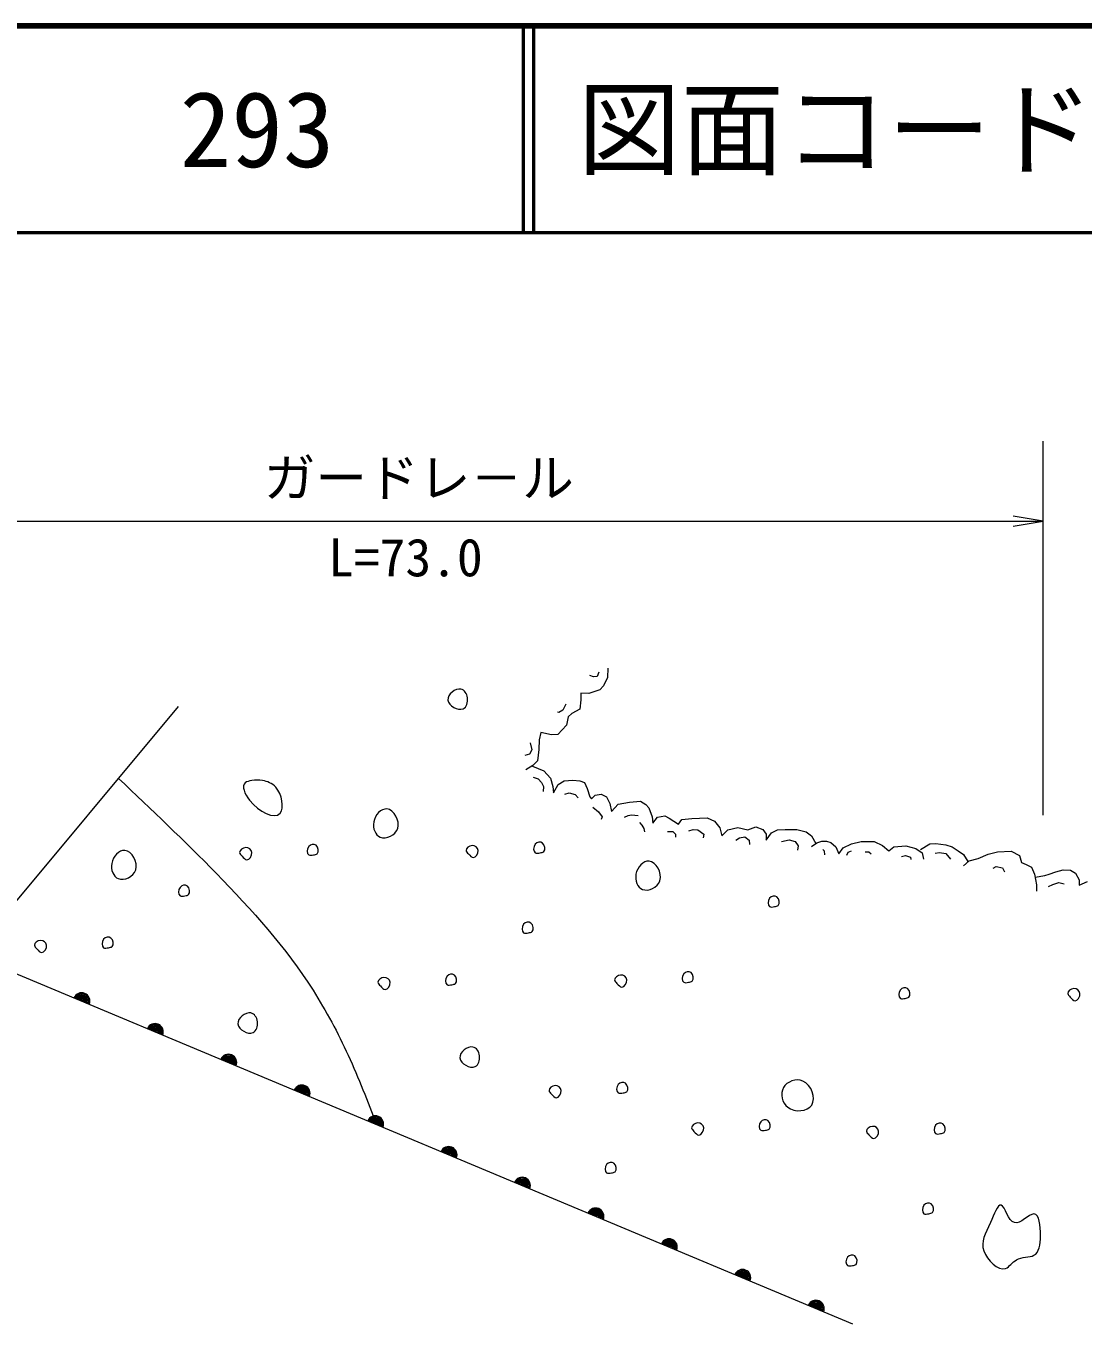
# Model space of a CAD drawing. Units: millimetres, scale not verified. Extents: x 40000 to 680000, y 20000 to 380000.
# Drawn here: x 93701 to 144842, y 317260 to 380000 of the extents above; entities that cross this region are included whole.
import ezdxf
from ezdxf.enums import TextEntityAlignment as Align

# ---------------------------------------------------------------- set-up
doc = ezdxf.new("R2010")
doc.units = ezdxf.units.MM
doc.header["$LTSCALE"] = 1000
for name, color, linetype, lineweight in [('M-BGD', 7, 'Continuous', 13), ('M-BGD-RSTR', 3, 'Continuous', 13), ('M-STR-STR3', 7, 'Continuous', 13), ('M-TTL', 7, 'Continuous', 13), ('M-TTL-LINE', 7, 'Continuous', 50)]:
    doc.layers.add(name, color=color, linetype=linetype, lineweight=lineweight)
doc.layers.add('M-TTL-TXT', color=7, linetype='Continuous')
doc.styles.add('ＭＳ ゴシック', font='')
doc.styles.get('ＭＳ ゴシック').set_extended_font_data('MS Gothic')

# ---------------------------------------------------------------- blocks, each defined once
blk = doc.blocks.new('open_arrow')
at = {"color": 0, "linetype": 'Continuous', "lineweight": -2}
blk.add_lwpolyline([(7.5, 1.25), (0, 0), (7.5, -1.25)], dxfattribs=at)

msp = doc.modelspace()

# ---------------------------------------------------------------- linework, layer by layer
at = {"layer": 'M-BGD'}
for p, q in [((121858, 348907), (121835, 348459)), ((121158, 348495), (120988, 348551)), ((121342, 348509), (121158, 348495)), ((121413, 348721), (121342, 348509)), ((121835, 348459), (121646, 348059)), ((120940, 347682), (120539, 347705)), ((120539, 347705), (120539, 347376)), ((121458, 347870), (120940, 347682)), ((121646, 348059), (121458, 347870)), ((119826, 347163), (119670, 346879)), ((120539, 347376), (120492, 346928)), ((119486, 346766), (119415, 346780)), ((119670, 346879), (119486, 346766)), ((119927, 346551), (119856, 346151)), ((120115, 346716), (119927, 346551)), ((120492, 346928), (120115, 346716)), ((118608, 345797), (118537, 345444)), ((119126, 345680), (118608, 345797)), ((119432, 345703), (119126, 345680)), ((119856, 346151), (119432, 345703)), ((118097, 345292), (118168, 344952)), ((118537, 345444), (118513, 344973)), ((118054, 344754), (117842, 344683)), ((118168, 344952), (118054, 344754)), ((118513, 344973), (118443, 344431)), ((118231, 344196), (117877, 343984)), ((118201, 344162), (118749, 343936)), ((118443, 344431), (118231, 344196)), ((118749, 343936), (119079, 343583)), ((118239, 343634), (118480, 343563)), ((118480, 343563), (118650, 343379)), ((118650, 343379), (118735, 343181)), ((119079, 343583), (119197, 343183)), ((119220, 342876), (119456, 343277)), ((119456, 343277), (119738, 343465)), ((119738, 343465), (120162, 343489)), ((120162, 343489), (120492, 343465)), ((120492, 343465), (120728, 343371)), ((120728, 343371), (120846, 343088)), ((118735, 343181), (118720, 342940)), ((119197, 343183), (119220, 342876)), ((119769, 342812), (119982, 342883)), ((119982, 342883), (120279, 342798)), ((120279, 342798), (120421, 342628)), ((120846, 343088), (120987, 342688)), ((120987, 342688), (121058, 342594)), ((121058, 342594), (121246, 342759)), ((121246, 342759), (121529, 342806)), ((121529, 342806), (121788, 342688)), ((121788, 342688), (121953, 342358)), ((121129, 342189), (121399, 341962)), ((121399, 341962), (121583, 341721)), ((121953, 342358), (122023, 341981)), ((122023, 341981), (122353, 342335)), ((122353, 342335), (122895, 342429)), ((122895, 342429), (123437, 342476)), ((123437, 342476), (123696, 342311)), ((123696, 342311), (123837, 342146)), ((123837, 342146), (124002, 341722)), ((121583, 341721), (121526, 341594)), ((122660, 341707), (122830, 341778)), ((122830, 341778), (123000, 341806)), ((123000, 341806), (123326, 341778)), ((123382, 341438), (123496, 341310)), ((123496, 341310), (123595, 341154)), ((124002, 341722), (124026, 341416)), ((124026, 341416), (124261, 341699)), ((124261, 341699), (124614, 341769)), ((124614, 341769), (124826, 341652)), ((124826, 341652), (125274, 341369)), ((125274, 341369), (125439, 341581)), ((125439, 341581), (125910, 341628)), ((125910, 341628), (126664, 341675)), ((126664, 341675), (127017, 341510)), ((127017, 341510), (127276, 341180)), ((123595, 341154), (123623, 340984)), ((124743, 341013), (124998, 341013)), ((124998, 341013), (125125, 340871)), ((125125, 340871), (125125, 340729)), ((125777, 341041), (125976, 341098)), ((125976, 341098), (126202, 341084)), ((126202, 341084), (126500, 340871)), ((126500, 340871), (126471, 340701)), ((127276, 341180), (127371, 340803)), ((127371, 340803), (127653, 341086)), ((127653, 341086), (128148, 341204)), ((128044, 340588), (128229, 340701)), ((128148, 341204), (128619, 341086)), ((128229, 340701), (128484, 340744)), ((128484, 340744), (128696, 340588)), ((128619, 341086), (129019, 341227)), ((129019, 341227), (129349, 341110)), ((129349, 341110), (129514, 340874)), ((129514, 340591), (129773, 340945)), ((129514, 340874), (129514, 340591)), ((129773, 340945), (130056, 341086)), ((130056, 341086), (130433, 341110)), ((130433, 341110), (130998, 341110)), ((130998, 341110), (131446, 340992)), ((131446, 340992), (131705, 340803)), ((131705, 340803), (131913, 340430)), ((128696, 340588), (128710, 340375)), ((130255, 340517), (130623, 340602)), ((130623, 340602), (130907, 340517)), ((130907, 340517), (131063, 340318)), ((131063, 340318), (131020, 340106)), ((131705, 340285), (131964, 340450)), ((131964, 340450), (132199, 340544)), ((132199, 340544), (132435, 340544)), ((132253, 340134), (132324, 340063)), ((132324, 340063), (132338, 339879)), ((132435, 340544), (132647, 340474)), ((132647, 340474), (132883, 340262)), ((132883, 340262), (133024, 339932)), ((133024, 339932), (133236, 340215)), ((133236, 340215), (133636, 340403)), ((133486, 340007), (133642, 340063)), ((133636, 340403), (134107, 340521)), ((134107, 340521), (134744, 340521)), ((134744, 340521), (135144, 340332)), ((135144, 340332), (135450, 340073)), ((135450, 340073), (135686, 340262)), ((135686, 340262), (136275, 340309)), ((136275, 340309), (136746, 340191)), ((136746, 340191), (137052, 339979)), ((136979, 340133), (137429, 340403)), ((137429, 340403), (137712, 340427)), ((137712, 340427), (138206, 340356)), ((138206, 340356), (138512, 340262)), ((138512, 340262), (138795, 340073)), ((138795, 340073), (139054, 339885)), ((133415, 339865), (133486, 340007)), ((134308, 340021), (134478, 340021)), ((134478, 340021), (134591, 339922)), ((136065, 339794), (136249, 339837)), ((136249, 339837), (136490, 339766)), ((136490, 339766), (136504, 339652)), ((137052, 339979), (137123, 339673)), ((137694, 339964), (137893, 339993)), ((137893, 339993), (138204, 339936)), ((138204, 339936), (138431, 339667)), ((139054, 339885), (139271, 339560)), ((139054, 339343), (139337, 339579)), ((139337, 339579), (139761, 339696)), ((139761, 339696), (140256, 339908)), ((140256, 339908), (140703, 340026)), ((140703, 340026), (141363, 340050)), ((141363, 340050), (141763, 339838)), ((141763, 339838), (141857, 339508)), ((141857, 339508), (142093, 339414)), ((140500, 339227), (140642, 339312)), ((140642, 339312), (140939, 339242)), ((140939, 339242), (141038, 339057)), ((142093, 339414), (142352, 339272)), ((142352, 339272), (142493, 338943)), ((142493, 338943), (142588, 338424)), ((142519, 338800), (142988, 338872)), ((142988, 338872), (143200, 338943)), ((143200, 338943), (143530, 339060)), ((143530, 339060), (143883, 339155)), ((143883, 339155), (144237, 339131)), ((144237, 339131), (144472, 338990)), ((144472, 338990), (144661, 338660)), ((142588, 338424), (142588, 338118)), ((143164, 338349), (143376, 338448)), ((143376, 338448), (143674, 338533)), ((143674, 338533), (143929, 338476)), ((144661, 338660), (144661, 338401)), ((144661, 338401), (145061, 338589)), ((91065, 335030), (133693, 317173))]:
    msp.add_line(p, q, dxfattribs=at)
for centre, radius in [((96393, 332798), 400), ((96393, 332798), 400), ((96393, 332798), 350), ((96393, 332798), 300), ((96393, 332798), 250), ((96393, 332798), 200), ((96393, 332798), 150), ((96393, 332798), 100), ((96393, 332798), 50), ((99946, 331310), 400), ((99946, 331310), 400), ((99946, 331310), 350), ((99946, 331310), 300), ((99946, 331310), 250), ((99946, 331310), 200), ((99946, 331310), 150), ((99946, 331310), 100), ((99946, 331310), 50), ((103498, 329822), 400), ((103498, 329822), 400), ((103498, 329822), 350), ((103498, 329822), 300), ((103498, 329822), 250), ((103498, 329822), 200), ((103498, 329822), 150), ((103498, 329822), 100), ((103498, 329822), 50), ((107050, 328334), 400), ((107050, 328334), 400), ((107050, 328334), 350), ((107050, 328334), 300), ((107050, 328334), 250), ((107050, 328334), 200), ((107050, 328334), 150), ((107050, 328334), 100), ((107050, 328334), 50), ((110603, 326845), 400), ((110603, 326845), 400), ((110603, 326845), 350), ((110603, 326845), 300), ((110603, 326845), 250), ((110603, 326845), 200), ((110603, 326845), 150), ((110603, 326845), 100), ((110603, 326845), 50), ((114155, 325357), 400), ((114155, 325357), 400), ((114155, 325357), 350), ((114155, 325357), 300), ((114155, 325357), 250), ((114155, 325357), 200), ((114155, 325357), 150), ((114155, 325357), 100), ((114155, 325357), 50), ((117707, 323869), 400), ((117707, 323869), 400), ((117707, 323869), 350), ((117707, 323869), 300), ((117707, 323869), 250), ((117707, 323869), 200), ((117707, 323869), 150), ((117707, 323869), 100), ((117707, 323869), 50), ((121260, 322381), 400), ((121260, 322381), 400), ((121260, 322381), 350), ((121260, 322381), 300), ((121260, 322381), 250), ((121260, 322381), 200), ((121260, 322381), 150), ((121260, 322381), 100), ((121260, 322381), 50), ((124812, 320893), 400), ((124812, 320893), 400), ((124812, 320893), 350), ((124812, 320893), 300), ((124812, 320893), 250), ((124812, 320893), 200), ((124812, 320893), 150), ((124812, 320893), 100), ((124812, 320893), 50), ((128365, 319405), 400), ((128365, 319405), 400), ((128365, 319405), 350), ((128365, 319405), 300), ((128365, 319405), 250), ((128365, 319405), 200), ((128365, 319405), 150), ((128365, 319405), 100), ((128365, 319405), 50), ((131917, 317917), 400), ((131917, 317917), 400), ((131917, 317917), 350), ((131917, 317917), 300), ((131917, 317917), 250), ((131917, 317917), 200), ((131917, 317917), 150), ((131917, 317917), 100), ((131917, 317917), 50)]:
    msp.add_arc(centre, radius, 337.27078, 157.27078, dxfattribs=at)
for points, knots in [([(114112, 347370), (114089, 347645), (114479, 347953), (114744, 347897), (114914, 347861), (115032, 347676), (115060, 347475), (115091, 347258), (115018, 347023), (114850, 346948), (114598, 346836), (114135, 347086), (114112, 347370)], [0, 0, 0, 0, 1, 1, 1, 2, 2, 2, 3, 3, 3, 4, 4, 4, 4]), ([(98180, 343573), (99776, 342063), (101372, 340554), (102913, 338976), (104627, 337221), (106274, 335383), (107589, 333322), (108231, 332318), (108793, 331261), (109290, 330177), (109795, 329076), (110232, 327947), (110670, 326817)], [0, 0, 0, 0, 1, 1, 1, 2, 2, 2, 3, 3, 3, 4, 4, 4, 4]), ([(104520, 342521), (104274, 342833), (104117, 343208), (104309, 343364), (104382, 343424), (104507, 343452), (104625, 343470), (104812, 343497), (104981, 343498), (105152, 343470), (105381, 343432), (105614, 343343), (105785, 343153), (106095, 342809), (106204, 342135), (105995, 341889), (105734, 341580), (104974, 341944), (104520, 342521)], [0, 0, 0, 0, 1, 1, 1, 2, 2, 2, 3, 3, 3, 4, 4, 4, 5, 5, 5, 6, 6, 6, 6]), ([(110528, 341467), (110590, 341811), (110882, 342127), (111160, 342099), (111498, 342066), (111815, 341529), (111687, 341151), (111577, 340822), (111131, 340614), (110844, 340729), (110600, 340827), (110472, 341158), (110528, 341467)], [0, 0, 0, 0, 1, 1, 1, 2, 2, 2, 3, 3, 3, 4, 4, 4, 4]), ([(97852, 339462), (97914, 339806), (98206, 340121), (98484, 340094), (98821, 340061), (99139, 339523), (99011, 339145), (98901, 338817), (98454, 338609), (98168, 338724), (97924, 338821), (97795, 339153), (97852, 339462)], [0, 0, 0, 0, 1, 1, 1, 2, 2, 2, 3, 3, 3, 4, 4, 4, 4]), ([(104155, 339813), (104099, 339873), (104042, 339929), (104037, 339989), (104029, 340095), (104186, 340216), (104331, 340224), (104476, 340231), (104609, 340126), (104624, 339989), (104641, 339834), (104508, 339638), (104389, 339637), (104307, 339636), (104232, 339729), (104155, 339813)], [0, 0, 0, 0, 1, 1, 1, 2, 2, 2, 3, 3, 3, 4, 4, 4, 5, 5, 5, 5]), ([(107383, 339871), (107283, 339932), (107283, 340159), (107383, 340282), (107471, 340390), (107635, 340419), (107736, 340341), (107853, 340251), (107887, 340016), (107794, 339930), (107753, 339892), (107687, 339883), (107618, 339871), (107532, 339857), (107441, 339837), (107383, 339871)], [0, 0, 0, 0, 1, 1, 1, 2, 2, 2, 3, 3, 3, 4, 4, 4, 5, 5, 5, 5]), ([(115110, 339918), (115054, 339978), (114997, 340034), (114993, 340094), (114984, 340200), (115141, 340321), (115286, 340329), (115431, 340336), (115565, 340231), (115580, 340094), (115597, 339939), (115464, 339743), (115345, 339741), (115263, 339741), (115188, 339834), (115110, 339918)], [0, 0, 0, 0, 1, 1, 1, 2, 2, 2, 3, 3, 3, 4, 4, 4, 5, 5, 5, 5]), ([(118339, 339976), (118238, 340037), (118238, 340264), (118339, 340387), (118427, 340495), (118590, 340524), (118691, 340446), (118809, 340356), (118842, 340121), (118750, 340035), (118709, 339997), (118642, 339988), (118574, 339976), (118487, 339961), (118397, 339942), (118339, 339976)], [0, 0, 0, 0, 1, 1, 1, 2, 2, 2, 3, 3, 3, 4, 4, 4, 5, 5, 5, 5]), ([(123212, 338940), (123274, 339284), (123566, 339600), (123844, 339573), (124182, 339540), (124499, 339002), (124371, 338624), (124261, 338296), (123815, 338088), (123528, 338203), (123284, 338300), (123156, 338632), (123212, 338940)], [0, 0, 0, 0, 1, 1, 1, 2, 2, 2, 3, 3, 3, 4, 4, 4, 4]), ([(101160, 337893), (101060, 337953), (101060, 338180), (101160, 338303), (101248, 338411), (101411, 338440), (101513, 338362), (101630, 338272), (101663, 338037), (101571, 337951), (101530, 337913), (101464, 337904), (101395, 337893), (101308, 337878), (101218, 337858), (101160, 337893)], [0, 0, 0, 0, 1, 1, 1, 2, 2, 2, 3, 3, 3, 4, 4, 4, 5, 5, 5, 5]), ([(129680, 337370), (129579, 337431), (129579, 337658), (129680, 337781), (129767, 337888), (129931, 337917), (130032, 337840), (130150, 337749), (130183, 337515), (130091, 337429), (130049, 337390), (129983, 337382), (129915, 337370), (129828, 337355), (129737, 337335), (129680, 337370)], [0, 0, 0, 0, 1, 1, 1, 2, 2, 2, 3, 3, 3, 4, 4, 4, 5, 5, 5, 5]), ([(117775, 336102), (117675, 336163), (117675, 336390), (117775, 336513), (117863, 336620), (118027, 336649), (118128, 336572), (118245, 336481), (118279, 336247), (118186, 336161), (118145, 336122), (118079, 336114), (118010, 336102), (117924, 336087), (117833, 336068), (117775, 336102)], [0, 0, 0, 0, 1, 1, 1, 2, 2, 2, 3, 3, 3, 4, 4, 4, 5, 5, 5, 5]), ([(94232, 335321), (94176, 335382), (94119, 335438), (94115, 335498), (94106, 335604), (94263, 335725), (94408, 335732), (94553, 335740), (94687, 335635), (94702, 335498), (94719, 335343), (94585, 335146), (94467, 335145), (94385, 335145), (94309, 335238), (94232, 335321)], [0, 0, 0, 0, 1, 1, 1, 2, 2, 2, 3, 3, 3, 4, 4, 4, 5, 5, 5, 5]), ([(97461, 335380), (97360, 335441), (97360, 335668), (97461, 335791), (97548, 335898), (97712, 335928), (97813, 335850), (97931, 335759), (97964, 335525), (97872, 335439), (97831, 335400), (97764, 335392), (97696, 335380), (97609, 335365), (97518, 335346), (97461, 335380)], [0, 0, 0, 0, 1, 1, 1, 2, 2, 2, 3, 3, 3, 4, 4, 4, 5, 5, 5, 5]), ([(110847, 333531), (110791, 333591), (110734, 333647), (110730, 333707), (110722, 333814), (110878, 333934), (111023, 333942), (111168, 333950), (111302, 333845), (111317, 333707), (111334, 333552), (111201, 333356), (111082, 333355), (111000, 333354), (110925, 333447), (110847, 333531)], [0, 0, 0, 0, 1, 1, 1, 2, 2, 2, 3, 3, 3, 4, 4, 4, 5, 5, 5, 5]), ([(114076, 333590), (113975, 333650), (113975, 333877), (114076, 334001), (114164, 334108), (114327, 334137), (114428, 334059), (114546, 333969), (114579, 333734), (114487, 333648), (114446, 333610), (114379, 333601), (114311, 333590), (114224, 333575), (114134, 333555), (114076, 333590)], [0, 0, 0, 0, 1, 1, 1, 2, 2, 2, 3, 3, 3, 4, 4, 4, 5, 5, 5, 5]), ([(122295, 333648), (122239, 333709), (122182, 333765), (122178, 333825), (122169, 333931), (122326, 334052), (122471, 334059), (122616, 334067), (122750, 333962), (122765, 333825), (122782, 333670), (122648, 333473), (122530, 333472), (122448, 333472), (122372, 333565), (122295, 333648)], [0, 0, 0, 0, 1, 1, 1, 2, 2, 2, 3, 3, 3, 4, 4, 4, 5, 5, 5, 5]), ([(125524, 333707), (125423, 333768), (125423, 333995), (125524, 334118), (125611, 334225), (125775, 334255), (125876, 334177), (125994, 334086), (126027, 333852), (125935, 333766), (125894, 333727), (125827, 333719), (125759, 333707), (125672, 333692), (125581, 333673), (125524, 333707)], [0, 0, 0, 0, 1, 1, 1, 2, 2, 2, 3, 3, 3, 4, 4, 4, 5, 5, 5, 5]), ([(136003, 332929), (135902, 332990), (135902, 333217), (136003, 333340), (136090, 333448), (136254, 333477), (136355, 333399), (136473, 333309), (136506, 333074), (136414, 332988), (136373, 332950), (136306, 332941), (136238, 332929), (136151, 332914), (136061, 332895), (136003, 332929)], [0, 0, 0, 0, 1, 1, 1, 2, 2, 2, 3, 3, 3, 4, 4, 4, 5, 5, 5, 5]), ([(144222, 332988), (144166, 333048), (144109, 333104), (144104, 333164), (144096, 333271), (144253, 333391), (144398, 333399), (144543, 333407), (144676, 333302), (144692, 333164), (144708, 333009), (144575, 332813), (144457, 332812), (144374, 332811), (144299, 332904), (144222, 332988)], [0, 0, 0, 0, 1, 1, 1, 2, 2, 2, 3, 3, 3, 4, 4, 4, 5, 5, 5, 5]), ([(103953, 331695), (103930, 331970), (104320, 332278), (104585, 332222), (104755, 332186), (104873, 332002), (104901, 331801), (104932, 331584), (104858, 331348), (104690, 331273), (104439, 331162), (103976, 331411), (103953, 331695)], [0, 0, 0, 0, 1, 1, 1, 2, 2, 2, 3, 3, 3, 4, 4, 4, 4]), ([(114695, 330048), (114673, 330323), (115063, 330631), (115328, 330575), (115497, 330539), (115615, 330354), (115644, 330153), (115674, 329937), (115601, 329701), (115433, 329626), (115182, 329515), (114718, 329764), (114695, 330048)], [0, 0, 0, 0, 1, 1, 1, 2, 2, 2, 3, 3, 3, 4, 4, 4, 4]), ([(122354, 328354), (122253, 328414), (122253, 328641), (122354, 328765), (122442, 328872), (122605, 328901), (122706, 328823), (122824, 328733), (122857, 328498), (122765, 328412), (122724, 328374), (122657, 328365), (122589, 328354), (122502, 328339), (122412, 328319), (122354, 328354)], [0, 0, 0, 0, 1, 1, 1, 2, 2, 2, 3, 3, 3, 4, 4, 4, 5, 5, 5, 5]), ([(130345, 328607), (130516, 328912), (130962, 329069), (131293, 328923), (131702, 328743), (131935, 328102), (131715, 327764), (131507, 327445), (130895, 327397), (130555, 327658), (130272, 327877), (130178, 328311), (130345, 328607)], [0, 0, 0, 0, 1, 1, 1, 2, 2, 2, 3, 3, 3, 4, 4, 4, 4]), ([(119125, 328295), (119069, 328355), (119012, 328411), (119008, 328471), (119000, 328578), (119156, 328698), (119301, 328706), (119446, 328714), (119580, 328609), (119595, 328471), (119612, 328316), (119479, 328120), (119360, 328119), (119278, 328118), (119203, 328211), (119125, 328295)], [0, 0, 0, 0, 1, 1, 1, 2, 2, 2, 3, 3, 3, 4, 4, 4, 5, 5, 5, 5]), ([(126019, 326487), (125963, 326547), (125906, 326603), (125902, 326663), (125893, 326770), (126050, 326890), (126195, 326898), (126340, 326905), (126474, 326800), (126489, 326663), (126506, 326508), (126372, 326312), (126254, 326311), (126172, 326310), (126096, 326403), (126019, 326487)], [0, 0, 0, 0, 1, 1, 1, 2, 2, 2, 3, 3, 3, 4, 4, 4, 5, 5, 5, 5]), ([(129248, 326545), (129147, 326606), (129147, 326833), (129248, 326956), (129335, 327064), (129499, 327093), (129600, 327015), (129718, 326925), (129751, 326690), (129659, 326604), (129618, 326566), (129551, 326557), (129483, 326545), (129396, 326531), (129305, 326511), (129248, 326545)], [0, 0, 0, 0, 1, 1, 1, 2, 2, 2, 3, 3, 3, 4, 4, 4, 5, 5, 5, 5]), ([(137710, 326381), (137609, 326442), (137609, 326669), (137710, 326792), (137797, 326900), (137961, 326929), (138062, 326851), (138180, 326761), (138213, 326526), (138121, 326440), (138080, 326402), (138013, 326393), (137945, 326381), (137858, 326367), (137767, 326347), (137710, 326381)], [0, 0, 0, 0, 1, 1, 1, 2, 2, 2, 3, 3, 3, 4, 4, 4, 5, 5, 5, 5]), ([(134481, 326323), (134425, 326383), (134368, 326439), (134364, 326499), (134355, 326605), (134512, 326726), (134657, 326734), (134802, 326741), (134936, 326636), (134951, 326499), (134968, 326344), (134834, 326148), (134716, 326147), (134634, 326146), (134558, 326239), (134481, 326323)], [0, 0, 0, 0, 1, 1, 1, 2, 2, 2, 3, 3, 3, 4, 4, 4, 5, 5, 5, 5]), ([(121791, 324480), (121690, 324540), (121690, 324767), (121791, 324891), (121878, 324998), (122042, 325027), (122143, 324949), (122260, 324859), (122294, 324624), (122201, 324538), (122160, 324500), (122094, 324491), (122025, 324480), (121939, 324465), (121848, 324445), (121791, 324480)], [0, 0, 0, 0, 1, 1, 1, 2, 2, 2, 3, 3, 3, 4, 4, 4, 5, 5, 5, 5]), ([(137146, 322507), (137046, 322568), (137046, 322795), (137146, 322918), (137234, 323026), (137397, 323055), (137499, 322977), (137616, 322887), (137649, 322652), (137557, 322566), (137516, 322528), (137450, 322519), (137381, 322507), (137294, 322492), (137204, 322473), (137146, 322507)], [0, 0, 0, 0, 1, 1, 1, 2, 2, 2, 3, 3, 3, 4, 4, 4, 5, 5, 5, 5]), ([(141518, 322072), (141806, 321987), (142223, 322494), (142466, 322493), (142724, 322493), (142787, 321924), (142783, 321439), (142778, 320999), (142718, 320628), (142466, 320491), (142248, 320371), (141885, 320428), (141623, 320280), (141420, 320165), (141279, 319927), (141096, 319858), (140731, 319721), (140202, 320262), (140042, 320702), (139875, 321160), (140110, 321509), (140358, 322072), (140534, 322470), (140717, 322974), (140885, 322915), (141063, 322853), (141225, 322158), (141518, 322072)], [0, 0, 0, 0, 1, 1, 1, 2, 2, 2, 3, 3, 3, 4, 4, 4, 5, 5, 5, 6, 6, 6, 7, 7, 7, 8, 8, 8, 9, 9, 9, 9]), ([(133447, 319995), (133346, 320055), (133346, 320282), (133447, 320406), (133534, 320513), (133698, 320542), (133799, 320465), (133917, 320374), (133950, 320139), (133858, 320054), (133817, 320015), (133750, 320007), (133682, 319995), (133595, 319980), (133504, 319960), (133447, 319995)], [0, 0, 0, 0, 1, 1, 1, 2, 2, 2, 3, 3, 3, 4, 4, 4, 5, 5, 5, 5])]:
    msp.add_open_spline(points, degree=3, knots=knots, dxfattribs=at)
at = {"layer": 'M-BGD-RSTR'}
msp.add_line((76817, 317925), (101088, 347064), dxfattribs=at)
at = {"layer": 'M-STR-STR3'}
for p, q in [((142907, 341791), (142907, 359897)), ((78449, 356027), (142907, 356027))]:
    msp.add_line(p, q, dxfattribs=at)
at = {"layer": 'M-TTL', "color": 2, "lineweight": 140}
msp.add_line((680000, 380000), (40000, 380000), dxfattribs=at)
at = {"layer": 'M-TTL-LINE'}
for p, q in [((117750, 380000), (117750, 370000)), ((118250, 380000), (118250, 370000)), ((40000, 370000), (680000, 370000))]:
    msp.add_line(p, q, dxfattribs=at)

# ---------------------------------------------------------------- block references
at = {"layer": 'M-STR-STR3', "xscale": 193, "yscale": 193, "rotation": 180}
msp.add_blockref('open_arrow', (142907, 356027), dxfattribs=at)

# ---------------------------------------------------------------- texts
at = {"layer": 'M-STR-STR3', "style": 'ＭＳ ゴシック'}
for s, p in [('ガードレ－ル', (105207, 356657)), ('L=73.0', (108317, 352807))]:
    msp.add_text(s, height=1833, dxfattribs=at).set_placement(p, align=Align.BOTTOM_LEFT)
at = {"layer": 'M-TTL-TXT', "style": 'ＭＳ ゴシック'}
for s, p in [('図面コード', (120380, 375000)), ('293', (101142, 375000))]:
    msp.add_text(s, height=3666, dxfattribs=at).set_placement(p, align=Align.MIDDLE_LEFT)

doc.saveas('drawing.dxf')
